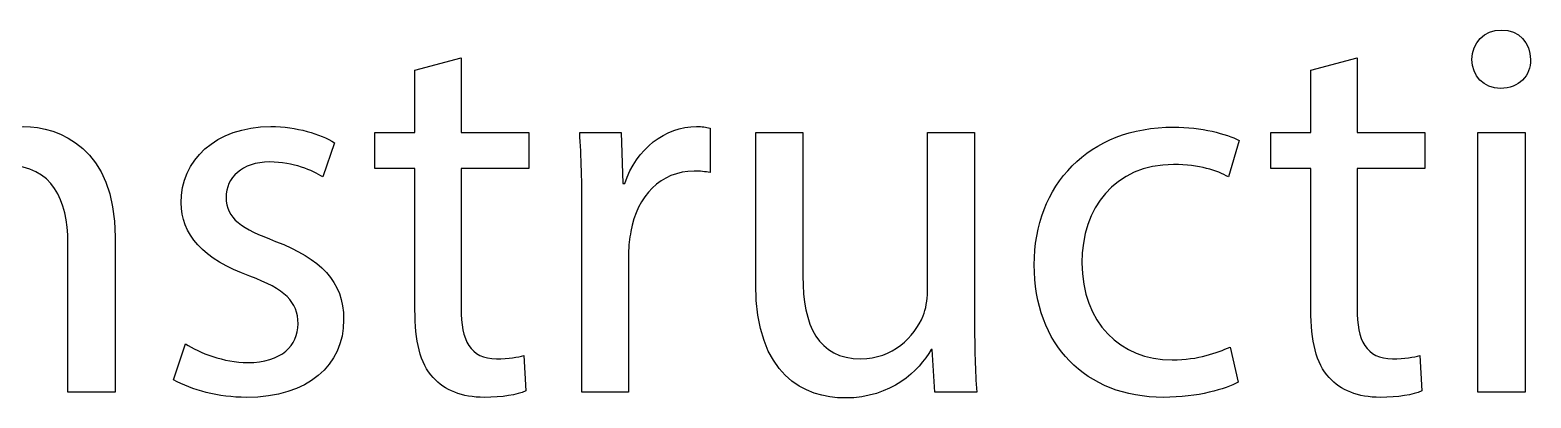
# Model space of a CAD drawing. Header units: centimetres. Extents: x -233 to -82, y 123 to 153.
# Drawn here: x -161.91 to -160.725, y 151.501 to 151.791 of the extents above; entities that cross this region are included whole.
import ezdxf

# ---------------------------------------------------------------- set-up
doc = ezdxf.new("R2010")
doc.units = ezdxf.units.CM
doc.header["$MEASUREMENT"] = 0
doc.layers.add('layer 1', color=7, linetype='Continuous')

msp = doc.modelspace()

# ---------------------------------------------------------------- linework, layer by layer
at = {"layer": 'layer 1'}
for points, knots in [([(-160.74845, 151.79093), (-160.76201, 151.79093), (-160.77173, 151.78085), (-160.77173, 151.76765), (-160.77173, 151.76765), (-160.77173, 151.75493), (-160.76249, 151.74485), (-160.74929, 151.74485), (-160.74929, 151.74485), (-160.73453, 151.74485), (-160.72517, 151.75493), (-160.72565, 151.76765), (-160.72565, 151.76765), (-160.72565, 151.78085), (-160.73453, 151.79093), (-160.74845, 151.79093)], [0, 0, 0, 0, 0.2, 0.2, 0.2, 0.2, 0.4, 0.4, 0.4, 0.4, 0.6, 0.6, 0.6, 0.6, 1, 1, 1, 1]), ([(-161.60583, 151.75925), (-161.60583, 151.75925), (-161.60583, 151.71005), (-161.60583, 151.71005), (-161.60583, 151.71005), (-161.60583, 151.71005), (-161.63751, 151.71005), (-161.63751, 151.71005), (-161.63751, 151.71005), (-161.63751, 151.71005), (-161.63751, 151.68173), (-161.63751, 151.68173), (-161.63751, 151.68173), (-161.63751, 151.68173), (-161.60583, 151.68173), (-161.60583, 151.68173), (-161.60583, 151.68173), (-161.60583, 151.68173), (-161.60583, 151.57001), (-161.60583, 151.57001), (-161.60583, 151.57001), (-161.60583, 151.54589), (-161.60199, 151.52765), (-161.59143, 151.51661), (-161.59143, 151.51661), (-161.58255, 151.50653), (-161.56851, 151.50101), (-161.55123, 151.50101), (-161.55123, 151.50101), (-161.53683, 151.50101), (-161.52543, 151.50305), (-161.51823, 151.50605), (-161.51823, 151.50605), (-161.51823, 151.50605), (-161.51991, 151.53401), (-161.51991, 151.53401), (-161.51991, 151.53401), (-161.52459, 151.53269), (-161.53179, 151.53149), (-161.54151, 151.53149), (-161.54151, 151.53149), (-161.56227, 151.53149), (-161.56947, 151.54589), (-161.56947, 151.57121), (-161.56947, 151.57121), (-161.56947, 151.57121), (-161.56947, 151.68173), (-161.56947, 151.68173), (-161.56947, 151.68173), (-161.56947, 151.68173), (-161.51607, 151.68173), (-161.51607, 151.68173), (-161.51607, 151.68173), (-161.51607, 151.68173), (-161.51607, 151.71005), (-161.51607, 151.71005), (-161.51607, 151.71005), (-161.51607, 151.71005), (-161.56947, 151.71005), (-161.56947, 151.71005), (-161.56947, 151.71005), (-161.56947, 151.71005), (-161.56947, 151.76897), (-161.56947, 151.76897), (-161.56947, 151.76897), (-161.56947, 151.76897), (-161.60583, 151.75925), (-161.60583, 151.75925)], [0, 0, 0, 0, 0.0555556, 0.0555556, 0.0555556, 0.0555556, 0.1111111, 0.1111111, 0.1111111, 0.1111111, 0.1666667, 0.1666667, 0.1666667, 0.1666667, 0.2222222, 0.2222222, 0.2222222, 0.2222222, 0.2777778, 0.2777778, 0.2777778, 0.2777778, 0.3333333, 0.3333333, 0.3333333, 0.3333333, 0.3888889, 0.3888889, 0.3888889, 0.3888889, 0.4444444, 0.4444444, 0.4444444, 0.4444444, 0.5, 0.5, 0.5, 0.5, 0.5555556, 0.5555556, 0.5555556, 0.5555556, 0.6111111, 0.6111111, 0.6111111, 0.6111111, 0.6666667, 0.6666667, 0.6666667, 0.6666667, 0.7222222, 0.7222222, 0.7222222, 0.7222222, 0.7777778, 0.7777778, 0.7777778, 0.7777778, 0.8333333, 0.8333333, 0.8333333, 0.8333333, 0.8888889, 0.8888889, 0.8888889, 0.8888889, 1, 1, 1, 1]), ([(-160.89881, 151.75925), (-160.89881, 151.75925), (-160.89881, 151.71005), (-160.89881, 151.71005), (-160.89881, 151.71005), (-160.89881, 151.71005), (-160.93049, 151.71005), (-160.93049, 151.71005), (-160.93049, 151.71005), (-160.93049, 151.71005), (-160.93049, 151.68173), (-160.93049, 151.68173), (-160.93049, 151.68173), (-160.93049, 151.68173), (-160.89881, 151.68173), (-160.89881, 151.68173), (-160.89881, 151.68173), (-160.89881, 151.68173), (-160.89881, 151.57001), (-160.89881, 151.57001), (-160.89881, 151.57001), (-160.89881, 151.54589), (-160.89497, 151.52765), (-160.88441, 151.51661), (-160.88441, 151.51661), (-160.87553, 151.50653), (-160.86149, 151.50101), (-160.84421, 151.50101), (-160.84421, 151.50101), (-160.82981, 151.50101), (-160.81841, 151.50305), (-160.81121, 151.50605), (-160.81121, 151.50605), (-160.81121, 151.50605), (-160.81289, 151.53401), (-160.81289, 151.53401), (-160.81289, 151.53401), (-160.81757, 151.53269), (-160.82477, 151.53149), (-160.83449, 151.53149), (-160.83449, 151.53149), (-160.85525, 151.53149), (-160.86245, 151.54589), (-160.86245, 151.57121), (-160.86245, 151.57121), (-160.86245, 151.57121), (-160.86245, 151.68173), (-160.86245, 151.68173), (-160.86245, 151.68173), (-160.86245, 151.68173), (-160.80905, 151.68173), (-160.80905, 151.68173), (-160.80905, 151.68173), (-160.80905, 151.68173), (-160.80905, 151.71005), (-160.80905, 151.71005), (-160.80905, 151.71005), (-160.80905, 151.71005), (-160.86245, 151.71005), (-160.86245, 151.71005), (-160.86245, 151.71005), (-160.86245, 151.71005), (-160.86245, 151.76897), (-160.86245, 151.76897), (-160.86245, 151.76897), (-160.86245, 151.76897), (-160.89881, 151.75925), (-160.89881, 151.75925)], [0, 0, 0, 0, 0.0555556, 0.0555556, 0.0555556, 0.0555556, 0.1111111, 0.1111111, 0.1111111, 0.1111111, 0.1666667, 0.1666667, 0.1666667, 0.1666667, 0.2222222, 0.2222222, 0.2222222, 0.2222222, 0.2777778, 0.2777778, 0.2777778, 0.2777778, 0.3333333, 0.3333333, 0.3333333, 0.3333333, 0.3888889, 0.3888889, 0.3888889, 0.3888889, 0.4444444, 0.4444444, 0.4444444, 0.4444444, 0.5, 0.5, 0.5, 0.5, 0.5555556, 0.5555556, 0.5555556, 0.5555556, 0.6111111, 0.6111111, 0.6111111, 0.6111111, 0.6666667, 0.6666667, 0.6666667, 0.6666667, 0.7222222, 0.7222222, 0.7222222, 0.7222222, 0.7777778, 0.7777778, 0.7777778, 0.7777778, 0.8333333, 0.8333333, 0.8333333, 0.8333333, 0.8888889, 0.8888889, 0.8888889, 0.8888889, 1, 1, 1, 1]), ([(-162.01683, 151.50521), (-162.01683, 151.50521), (-161.97963, 151.50521), (-161.97963, 151.50521), (-161.97963, 151.50521), (-161.97963, 151.50521), (-161.97963, 151.62845), (-161.97963, 151.62845), (-161.97963, 151.62845), (-161.97963, 151.63481), (-161.97879, 151.64105), (-161.97711, 151.64573), (-161.97711, 151.64573), (-161.97075, 151.66649), (-161.95167, 151.68389), (-161.92719, 151.68389), (-161.92719, 151.68389), (-161.89203, 151.68389), (-161.87967, 151.65629), (-161.87967, 151.62329), (-161.87967, 151.62329), (-161.87967, 151.62329), (-161.87967, 151.50521), (-161.87967, 151.50521), (-161.87967, 151.50521), (-161.87967, 151.50521), (-161.84247, 151.50521), (-161.84247, 151.50521), (-161.84247, 151.50521), (-161.84247, 151.50521), (-161.84247, 151.62761), (-161.84247, 151.62761), (-161.84247, 151.62761), (-161.84247, 151.69781), (-161.88651, 151.71473), (-161.91483, 151.71473), (-161.91483, 151.71473), (-161.94867, 151.71473), (-161.97243, 151.69577), (-161.98263, 151.67621), (-161.98263, 151.67621), (-161.98263, 151.67621), (-161.98347, 151.67621), (-161.98347, 151.67621), (-161.98347, 151.67621), (-161.98347, 151.67621), (-161.98551, 151.71005), (-161.98551, 151.71005), (-161.98551, 151.71005), (-161.98551, 151.71005), (-162.01863, 151.71005), (-162.01863, 151.71005), (-162.01863, 151.71005), (-162.01731, 151.69313), (-162.01683, 151.67585), (-162.01683, 151.65461), (-162.01683, 151.65461), (-162.01683, 151.65461), (-162.01683, 151.50521), (-162.01683, 151.50521)], [0, 0, 0, 0, 0.0625, 0.0625, 0.0625, 0.0625, 0.125, 0.125, 0.125, 0.125, 0.1875, 0.1875, 0.1875, 0.1875, 0.25, 0.25, 0.25, 0.25, 0.3125, 0.3125, 0.3125, 0.3125, 0.375, 0.375, 0.375, 0.375, 0.4375, 0.4375, 0.4375, 0.4375, 0.5, 0.5, 0.5, 0.5, 0.5625, 0.5625, 0.5625, 0.5625, 0.625, 0.625, 0.625, 0.625, 0.6875, 0.6875, 0.6875, 0.6875, 0.75, 0.75, 0.75, 0.75, 0.8125, 0.8125, 0.8125, 0.8125, 0.875, 0.875, 0.875, 0.875, 1, 1, 1, 1]), ([(-161.79627, 151.51493), (-161.78187, 151.50653), (-161.76123, 151.50101), (-161.73879, 151.50101), (-161.73879, 151.50101), (-161.69007, 151.50101), (-161.66211, 151.52633), (-161.66211, 151.56233), (-161.66211, 151.56233), (-161.66211, 151.59281), (-161.68035, 151.61057), (-161.71587, 151.62413), (-161.71587, 151.62413), (-161.74251, 151.63433), (-161.75487, 151.64189), (-161.75487, 151.65893), (-161.75487, 151.65893), (-161.75487, 151.67417), (-161.74251, 151.68677), (-161.72055, 151.68677), (-161.72055, 151.68677), (-161.70147, 151.68677), (-161.68671, 151.68005), (-161.67867, 151.67501), (-161.67867, 151.67501), (-161.67867, 151.67501), (-161.66931, 151.70201), (-161.66931, 151.70201), (-161.66931, 151.70201), (-161.68071, 151.70885), (-161.69895, 151.71473), (-161.71971, 151.71473), (-161.71971, 151.71473), (-161.76375, 151.71473), (-161.79039, 151.68761), (-161.79039, 151.65461), (-161.79039, 151.65461), (-161.79039, 151.63013), (-161.77299, 151.60973), (-161.73615, 151.59665), (-161.73615, 151.59665), (-161.70867, 151.58645), (-161.69811, 151.57673), (-161.69811, 151.55897), (-161.69811, 151.55897), (-161.69811, 151.54205), (-161.71083, 151.52849), (-161.73795, 151.52849), (-161.73795, 151.52849), (-161.75655, 151.52849), (-161.77599, 151.53617), (-161.78703, 151.54337), (-161.78703, 151.54337), (-161.78703, 151.54337), (-161.79627, 151.51493), (-161.79627, 151.51493)], [0, 0, 0, 0, 0.0666667, 0.0666667, 0.0666667, 0.0666667, 0.1333333, 0.1333333, 0.1333333, 0.1333333, 0.2, 0.2, 0.2, 0.2, 0.2666667, 0.2666667, 0.2666667, 0.2666667, 0.3333333, 0.3333333, 0.3333333, 0.3333333, 0.4, 0.4, 0.4, 0.4, 0.4666667, 0.4666667, 0.4666667, 0.4666667, 0.5333333, 0.5333333, 0.5333333, 0.5333333, 0.6, 0.6, 0.6, 0.6, 0.6666667, 0.6666667, 0.6666667, 0.6666667, 0.7333333, 0.7333333, 0.7333333, 0.7333333, 0.8, 0.8, 0.8, 0.8, 0.8666667, 0.8666667, 0.8666667, 0.8666667, 1, 1, 1, 1]), ([(-161.47407, 151.50521), (-161.47407, 151.50521), (-161.43735, 151.50521), (-161.43735, 151.50521), (-161.43735, 151.50521), (-161.43735, 151.50521), (-161.43735, 151.61441), (-161.43735, 151.61441), (-161.43735, 151.61441), (-161.43735, 151.62077), (-161.43639, 151.62665), (-161.43555, 151.63181), (-161.43555, 151.63181), (-161.43051, 151.65977), (-161.41191, 151.67957), (-161.38563, 151.67957), (-161.38563, 151.67957), (-161.38059, 151.67957), (-161.37675, 151.67921), (-161.37291, 151.67837), (-161.37291, 151.67837), (-161.37291, 151.67837), (-161.37291, 151.71353), (-161.37291, 151.71353), (-161.37291, 151.71353), (-161.37639, 151.71437), (-161.37927, 151.71473), (-161.38359, 151.71473), (-161.38359, 151.71473), (-161.40855, 151.71473), (-161.43099, 151.69745), (-161.44023, 151.66985), (-161.44023, 151.66985), (-161.44023, 151.66985), (-161.44191, 151.66985), (-161.44191, 151.66985), (-161.44191, 151.66985), (-161.44191, 151.66985), (-161.44323, 151.71005), (-161.44323, 151.71005), (-161.44323, 151.71005), (-161.44323, 151.71005), (-161.47587, 151.71005), (-161.47587, 151.71005), (-161.47587, 151.71005), (-161.47455, 151.69109), (-161.47407, 151.67033), (-161.47407, 151.64621), (-161.47407, 151.64621), (-161.47407, 151.64621), (-161.47407, 151.50521), (-161.47407, 151.50521)], [0, 0, 0, 0, 0.0714286, 0.0714286, 0.0714286, 0.0714286, 0.1428571, 0.1428571, 0.1428571, 0.1428571, 0.2142857, 0.2142857, 0.2142857, 0.2142857, 0.2857143, 0.2857143, 0.2857143, 0.2857143, 0.3571429, 0.3571429, 0.3571429, 0.3571429, 0.4285714, 0.4285714, 0.4285714, 0.4285714, 0.5, 0.5, 0.5, 0.5, 0.5714286, 0.5714286, 0.5714286, 0.5714286, 0.6428571, 0.6428571, 0.6428571, 0.6428571, 0.7142857, 0.7142857, 0.7142857, 0.7142857, 0.7857143, 0.7857143, 0.7857143, 0.7857143, 0.8571429, 0.8571429, 0.8571429, 0.8571429, 1, 1, 1, 1]), ([(-161.16423, 151.71005), (-161.16423, 151.71005), (-161.20143, 151.71005), (-161.20143, 151.71005), (-161.20143, 151.71005), (-161.20143, 151.71005), (-161.20143, 151.58441), (-161.20143, 151.58441), (-161.20143, 151.58441), (-161.20143, 151.57757), (-161.20275, 151.57085), (-161.20479, 151.56533), (-161.20479, 151.56533), (-161.21163, 151.54877), (-161.22891, 151.53149), (-161.25399, 151.53149), (-161.25399, 151.53149), (-161.28783, 151.53149), (-161.29971, 151.55765), (-161.29971, 151.59665), (-161.29971, 151.59665), (-161.29971, 151.59665), (-161.29971, 151.71005), (-161.29971, 151.71005), (-161.29971, 151.71005), (-161.29971, 151.71005), (-161.33691, 151.71005), (-161.33691, 151.71005), (-161.33691, 151.71005), (-161.33691, 151.71005), (-161.33691, 151.59029), (-161.33691, 151.59029), (-161.33691, 151.59029), (-161.33691, 151.51829), (-161.29839, 151.50053), (-161.26623, 151.50053), (-161.26623, 151.50053), (-161.22987, 151.50053), (-161.20827, 151.52213), (-161.19843, 151.53869), (-161.19843, 151.53869), (-161.19843, 151.53869), (-161.19759, 151.53869), (-161.19759, 151.53869), (-161.19759, 151.53869), (-161.19759, 151.53869), (-161.19555, 151.50521), (-161.19555, 151.50521), (-161.19555, 151.50521), (-161.19555, 151.50521), (-161.16255, 151.50521), (-161.16255, 151.50521), (-161.16255, 151.50521), (-161.16375, 151.52129), (-161.16423, 151.53989), (-161.16423, 151.56113), (-161.16423, 151.56113), (-161.16423, 151.56113), (-161.16423, 151.71005), (-161.16423, 151.71005)], [0, 0, 0, 0, 0.0625, 0.0625, 0.0625, 0.0625, 0.125, 0.125, 0.125, 0.125, 0.1875, 0.1875, 0.1875, 0.1875, 0.25, 0.25, 0.25, 0.25, 0.3125, 0.3125, 0.3125, 0.3125, 0.375, 0.375, 0.375, 0.375, 0.4375, 0.4375, 0.4375, 0.4375, 0.5, 0.5, 0.5, 0.5, 0.5625, 0.5625, 0.5625, 0.5625, 0.625, 0.625, 0.625, 0.625, 0.6875, 0.6875, 0.6875, 0.6875, 0.75, 0.75, 0.75, 0.75, 0.8125, 0.8125, 0.8125, 0.8125, 0.875, 0.875, 0.875, 0.875, 1, 1, 1, 1]), ([(-160.96263, 151.54073), (-160.97319, 151.53617), (-160.98723, 151.53065), (-161.00835, 151.53065), (-161.00835, 151.53065), (-161.04903, 151.53065), (-161.07951, 151.55981), (-161.07951, 151.60721), (-161.07951, 151.60721), (-161.07951, 151.65005), (-161.05407, 151.68473), (-161.00715, 151.68473), (-161.00715, 151.68473), (-160.98675, 151.68473), (-160.97283, 151.68005), (-160.96395, 151.67501), (-160.96395, 151.67501), (-160.96395, 151.67501), (-160.95543, 151.70381), (-160.95543, 151.70381), (-160.95543, 151.70381), (-160.96563, 151.70885), (-160.98507, 151.71437), (-161.00715, 151.71437), (-161.00715, 151.71437), (-161.07399, 151.71437), (-161.11719, 151.66865), (-161.11719, 151.60553), (-161.11719, 151.60553), (-161.11719, 151.54289), (-161.07699, 151.50101), (-161.01519, 151.50101), (-161.01519, 151.50101), (-160.98759, 151.50101), (-160.96611, 151.50773), (-160.95627, 151.51289), (-160.95627, 151.51289), (-160.95627, 151.51289), (-160.96263, 151.54073), (-160.96263, 151.54073)], [0, 0, 0, 0, 0.0909091, 0.0909091, 0.0909091, 0.0909091, 0.1818182, 0.1818182, 0.1818182, 0.1818182, 0.2727273, 0.2727273, 0.2727273, 0.2727273, 0.3636364, 0.3636364, 0.3636364, 0.3636364, 0.4545455, 0.4545455, 0.4545455, 0.4545455, 0.5454545, 0.5454545, 0.5454545, 0.5454545, 0.6363636, 0.6363636, 0.6363636, 0.6363636, 0.7272727, 0.7272727, 0.7272727, 0.7272727, 0.8181818, 0.8181818, 0.8181818, 0.8181818, 1, 1, 1, 1]), ([(-160.72985, 151.50521), (-160.72985, 151.50521), (-160.72985, 151.71005), (-160.72985, 151.71005), (-160.72985, 151.71005), (-160.72985, 151.71005), (-160.76705, 151.71005), (-160.76705, 151.71005), (-160.76705, 151.71005), (-160.76705, 151.71005), (-160.76705, 151.50521), (-160.76705, 151.50521), (-160.76705, 151.50521), (-160.76705, 151.50521), (-160.72985, 151.50521), (-160.72985, 151.50521)], [0, 0, 0, 0, 0.2, 0.2, 0.2, 0.2, 0.4, 0.4, 0.4, 0.4, 0.6, 0.6, 0.6, 0.6, 1, 1, 1, 1])]:
    msp.add_open_spline(points, degree=3, knots=knots, dxfattribs=at)

doc.saveas('drawing.dxf')
